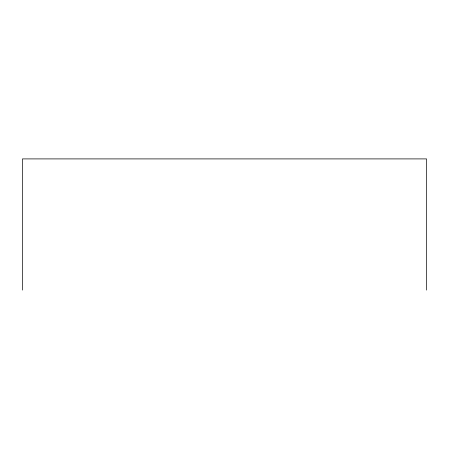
<?xml version="1.0" encoding="UTF-8"?>
<svg xmlns="http://www.w3.org/2000/svg" width="449" height="449" viewBox="0 0 449 449"><rect width="100%" height="100%" fill="white"/><g stroke="black" fill="none" stroke-linecap="round" stroke-linejoin="round"><path stroke-width="0.67" d="M426.55 290.093L426.55 158.907L22.45 158.907L22.45 290.093"/></g></svg>
